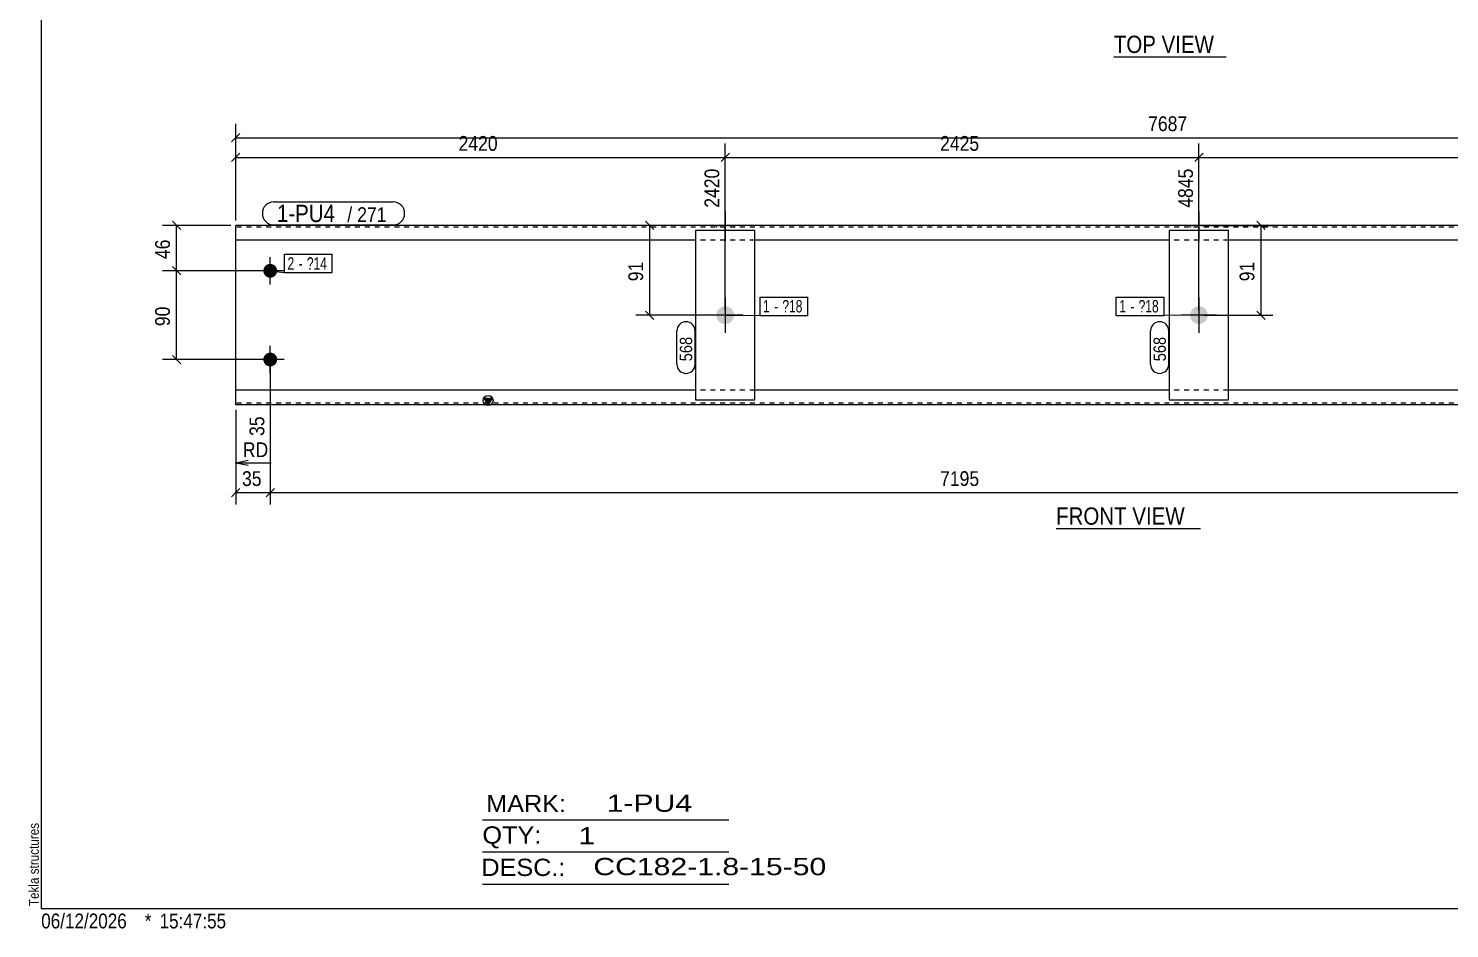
# Model space of a CAD drawing. Header units: millimetres. Extents: x 2 to 579, y 1 to 405.
# Drawn here: x 2.4 to 290.7, y 1 to 183.6 of the extents above; entities that cross this region are included whole.
import ezdxf

# ---------------------------------------------------------------- set-up
doc = ezdxf.new("R2010")
doc.units = ezdxf.units.MM
doc.linetypes.add('XKITLINE00', pattern=[0])
doc.linetypes.add('XKITLINE01', pattern=[4, 1, -1, 1, -1])
for name, color, linetype, lineweight in [('Bolt', 3, 'Continuous', 0), ('BoltMark', 7, 'Continuous', 0), ('Dimensions', 7, 'Continuous', 0), ('DrawingSheet', 5, 'Continuous', 0), ('OtherObjectType', 7, 'Continuous', 0), ('Part', 2, 'Continuous', 0), ('PartMark', 7, 'Continuous', 0)]:
    doc.layers.add(name, color=color, linetype=linetype, lineweight=lineweight)
doc.styles.add('ARIAL', font='ARIAL.TTF')
doc.styles.add('ARIAL_NARROW', font='ARIALN.TTF')

# ---------------------------------------------------------------- blocks, each defined once
blk = doc.blocks.new('*A1')
at = {"layer": 'Bolt'}
blk.add_hatch(color=3, dxfattribs=at).paths.add_polyline_path([(141.94, 143.24), (141.94, 143.6), (145.54, 143.6), (145.54, 143.24)], flags=17)
at = {"layer": 'Bolt', "color": 3, "linetype": 'XKITLINE00', "lineweight": 0}
for p, q in [((143.74, 146.42), (143.74, 140.42)), ((141.94, 143.6), (141.94, 143.24)), ((145.54, 143.6), (145.54, 143.24))]:
    blk.add_line(p, q, dxfattribs=at)
blk = doc.blocks.new('*A2')
at = {"layer": 'Bolt'}
blk.add_hatch(color=3, dxfattribs=at).paths.add_polyline_path([(238.04, 143.24), (238.04, 143.6), (241.64, 143.6), (241.64, 143.24)], flags=17)
at = {"layer": 'Bolt', "color": 3, "linetype": 'XKITLINE00', "lineweight": 0}
for p, q in [((239.84, 146.42), (239.84, 140.42)), ((238.04, 143.6), (238.04, 143.24)), ((241.64, 143.6), (241.64, 143.24))]:
    blk.add_line(p, q, dxfattribs=at)
blk = doc.blocks.new('*A3')
at = {"layer": 'Bolt'}
for points in [[(51.48, 135.8), (51.52, 135.8), (51.55, 135.8), (51.59, 135.8), (51.62, 135.79), (51.66, 135.79), (51.69, 135.78), (51.72, 135.78), (51.76, 135.77), (51.79, 135.76), (51.82, 135.75), (51.86, 135.74), (51.89, 135.73), (51.92, 135.72), (51.95, 135.71), (51.99, 135.7), (52.02, 135.68), (52.05, 135.67), (52.08, 135.65), (52.11, 135.64), (52.14, 135.62), (52.17, 135.61), (52.2, 135.59), (52.23, 135.57), (52.26, 135.55), (52.28, 135.53), (52.31, 135.51), (52.34, 135.49), (52.36, 135.46), (52.39, 135.44), (52.42, 135.42), (52.44, 135.39), (52.46, 135.37), (52.49, 135.34), (52.51, 135.32), (52.53, 135.29), (52.55, 135.27), (52.57, 135.24), (52.59, 135.21), (52.61, 135.18), (52.63, 135.15), (52.65, 135.12), (52.67, 135.09), (52.68, 135.06), (52.7, 135.03), (52.72, 135), (52.73, 134.97), (52.74, 134.94), (52.76, 134.91), (52.77, 134.88), (52.78, 134.84), (52.79, 134.81), (52.8, 134.78), (52.81, 134.74), (52.82, 134.71), (52.82, 134.68), (52.83, 134.64), (52.83, 134.61), (52.84, 134.58), (52.84, 134.54), (52.85, 134.51), (52.85, 134.47), (52.85, 134.44), (52.85, 134.4), (52.85, 134.37), (52.85, 134.34), (52.85, 134.3), (52.84, 134.27), (52.84, 134.23), (52.83, 134.2), (52.83, 134.17), (52.82, 134.13), (52.82, 134.1), (52.81, 134.06), (52.8, 134.03), (52.79, 134), (52.78, 133.97), (52.77, 133.93), (52.76, 133.9), (52.74, 133.87), (52.73, 133.84), (52.72, 133.81), (52.7, 133.77), (52.68, 133.74), (52.67, 133.71), (52.65, 133.68), (52.63, 133.66), (52.61, 133.63), (52.59, 133.6), (52.57, 133.57), (52.55, 133.54), (52.53, 133.52), (52.51, 133.49), (52.49, 133.46), (52.46, 133.44), (52.44, 133.41), (52.42, 133.39), (52.39, 133.37), (52.36, 133.34), (52.34, 133.32), (52.31, 133.3), (52.28, 133.28), (52.26, 133.26), (52.23, 133.24), (52.2, 133.22), (52.17, 133.2), (52.14, 133.19), (52.11, 133.17), (52.08, 133.15), (52.05, 133.14), (52.02, 133.12), (51.99, 133.11), (51.95, 133.1), (51.92, 133.09), (51.89, 133.08), (51.86, 133.06), (51.82, 133.06), (51.79, 133.05), (51.76, 133.04), (51.72, 133.03), (51.69, 133.03), (51.66, 133.02), (51.62, 133.01), (51.59, 133.01), (51.55, 133.01), (51.52, 133.01), (51.48, 133), (51.45, 133), (51.42, 133), (51.38, 133.01), (51.35, 133.01), (51.31, 133.01), (51.28, 133.01), (51.24, 133.02), (51.21, 133.03), (51.18, 133.03), (51.14, 133.04), (51.11, 133.05), (51.08, 133.06), (51.04, 133.06), (51.01, 133.08), (50.98, 133.09), (50.95, 133.1), (50.91, 133.11), (50.88, 133.12), (50.85, 133.14), (50.82, 133.15), (50.79, 133.17), (50.76, 133.19), (50.73, 133.2), (50.7, 133.22), (50.67, 133.24), (50.64, 133.26), (50.62, 133.28), (50.59, 133.3), (50.56, 133.32), (50.54, 133.34), (50.51, 133.37), (50.48, 133.39), (50.46, 133.41), (50.44, 133.44), (50.41, 133.46), (50.39, 133.49), (50.37, 133.52), (50.35, 133.54), (50.33, 133.57), (50.31, 133.6), (50.29, 133.63), (50.27, 133.66), (50.25, 133.68), (50.23, 133.71), (50.22, 133.74), (50.2, 133.77), (50.18, 133.81), (50.17, 133.84), (50.16, 133.87), (50.14, 133.9), (50.13, 133.93), (50.12, 133.97), (50.11, 134), (50.1, 134.03), (50.09, 134.06), (50.08, 134.1), (50.08, 134.13), (50.07, 134.17), (50.07, 134.2), (50.06, 134.23), (50.06, 134.27), (50.05, 134.3), (50.05, 134.34), (50.05, 134.37), (50.05, 134.4), (50.05, 134.44), (50.05, 134.47), (50.05, 134.51), (50.06, 134.54), (50.06, 134.58), (50.07, 134.61), (50.07, 134.64), (50.08, 134.68), (50.08, 134.71), (50.09, 134.74), (50.1, 134.78), (50.11, 134.81), (50.12, 134.84), (50.13, 134.88), (50.14, 134.91), (50.16, 134.94), (50.17, 134.97), (50.18, 135), (50.2, 135.03), (50.22, 135.06), (50.23, 135.09), (50.25, 135.12), (50.27, 135.15), (50.29, 135.18), (50.31, 135.21), (50.33, 135.24), (50.35, 135.27), (50.37, 135.29), (50.39, 135.32), (50.41, 135.34), (50.44, 135.37), (50.46, 135.39), (50.48, 135.42), (50.51, 135.44), (50.54, 135.46), (50.56, 135.49), (50.59, 135.51), (50.62, 135.53), (50.64, 135.55), (50.67, 135.57), (50.7, 135.59), (50.73, 135.61), (50.76, 135.62), (50.79, 135.64), (50.82, 135.65), (50.85, 135.67), (50.88, 135.68), (50.91, 135.7), (50.95, 135.71), (50.98, 135.72), (51.01, 135.73), (51.04, 135.74), (51.08, 135.75), (51.11, 135.76), (51.14, 135.77), (51.18, 135.78), (51.21, 135.78), (51.24, 135.79), (51.28, 135.79), (51.31, 135.8), (51.35, 135.8), (51.38, 135.8), (51.42, 135.8), (51.45, 135.8)], [(51.48, 117.8), (51.52, 117.8), (51.55, 117.8), (51.59, 117.8), (51.62, 117.79), (51.66, 117.79), (51.69, 117.78), (51.72, 117.78), (51.76, 117.77), (51.79, 117.76), (51.82, 117.75), (51.86, 117.74), (51.89, 117.73), (51.92, 117.72), (51.95, 117.71), (51.99, 117.7), (52.02, 117.68), (52.05, 117.67), (52.08, 117.65), (52.11, 117.64), (52.14, 117.62), (52.17, 117.61), (52.2, 117.59), (52.23, 117.57), (52.26, 117.55), (52.28, 117.53), (52.31, 117.51), (52.34, 117.49), (52.36, 117.46), (52.39, 117.44), (52.42, 117.42), (52.44, 117.39), (52.46, 117.37), (52.49, 117.34), (52.51, 117.32), (52.53, 117.29), (52.55, 117.27), (52.57, 117.24), (52.59, 117.21), (52.61, 117.18), (52.63, 117.15), (52.65, 117.12), (52.67, 117.09), (52.68, 117.06), (52.7, 117.03), (52.72, 117), (52.73, 116.97), (52.74, 116.94), (52.76, 116.91), (52.77, 116.88), (52.78, 116.84), (52.79, 116.81), (52.8, 116.78), (52.81, 116.74), (52.82, 116.71), (52.82, 116.68), (52.83, 116.64), (52.83, 116.61), (52.84, 116.58), (52.84, 116.54), (52.85, 116.51), (52.85, 116.47), (52.85, 116.44), (52.85, 116.4), (52.85, 116.37), (52.85, 116.34), (52.85, 116.3), (52.84, 116.27), (52.84, 116.23), (52.83, 116.2), (52.83, 116.17), (52.82, 116.13), (52.82, 116.1), (52.81, 116.06), (52.8, 116.03), (52.79, 116), (52.78, 115.97), (52.77, 115.93), (52.76, 115.9), (52.74, 115.87), (52.73, 115.84), (52.72, 115.81), (52.7, 115.77), (52.68, 115.74), (52.67, 115.71), (52.65, 115.68), (52.63, 115.66), (52.61, 115.63), (52.59, 115.6), (52.57, 115.57), (52.55, 115.54), (52.53, 115.52), (52.51, 115.49), (52.49, 115.46), (52.46, 115.44), (52.44, 115.41), (52.42, 115.39), (52.39, 115.37), (52.36, 115.34), (52.34, 115.32), (52.31, 115.3), (52.28, 115.28), (52.26, 115.26), (52.23, 115.24), (52.2, 115.22), (52.17, 115.2), (52.14, 115.19), (52.11, 115.17), (52.08, 115.15), (52.05, 115.14), (52.02, 115.12), (51.99, 115.11), (51.95, 115.1), (51.92, 115.09), (51.89, 115.08), (51.86, 115.06), (51.82, 115.06), (51.79, 115.05), (51.76, 115.04), (51.72, 115.03), (51.69, 115.03), (51.66, 115.02), (51.62, 115.01), (51.59, 115.01), (51.55, 115.01), (51.52, 115.01), (51.48, 115), (51.45, 115), (51.42, 115), (51.38, 115.01), (51.35, 115.01), (51.31, 115.01), (51.28, 115.01), (51.24, 115.02), (51.21, 115.03), (51.18, 115.03), (51.14, 115.04), (51.11, 115.05), (51.08, 115.06), (51.04, 115.06), (51.01, 115.08), (50.98, 115.09), (50.95, 115.1), (50.91, 115.11), (50.88, 115.12), (50.85, 115.14), (50.82, 115.15), (50.79, 115.17), (50.76, 115.19), (50.73, 115.2), (50.7, 115.22), (50.67, 115.24), (50.64, 115.26), (50.62, 115.28), (50.59, 115.3), (50.56, 115.32), (50.54, 115.34), (50.51, 115.37), (50.48, 115.39), (50.46, 115.41), (50.44, 115.44), (50.41, 115.46), (50.39, 115.49), (50.37, 115.52), (50.35, 115.54), (50.33, 115.57), (50.31, 115.6), (50.29, 115.63), (50.27, 115.66), (50.25, 115.68), (50.23, 115.71), (50.22, 115.74), (50.2, 115.77), (50.18, 115.81), (50.17, 115.84), (50.16, 115.87), (50.14, 115.9), (50.13, 115.93), (50.12, 115.97), (50.11, 116), (50.1, 116.03), (50.09, 116.06), (50.08, 116.1), (50.08, 116.13), (50.07, 116.17), (50.07, 116.2), (50.06, 116.23), (50.06, 116.27), (50.05, 116.3), (50.05, 116.34), (50.05, 116.37), (50.05, 116.4), (50.05, 116.44), (50.05, 116.47), (50.05, 116.51), (50.06, 116.54), (50.06, 116.58), (50.07, 116.61), (50.07, 116.64), (50.08, 116.68), (50.08, 116.71), (50.09, 116.74), (50.1, 116.78), (50.11, 116.81), (50.12, 116.84), (50.13, 116.88), (50.14, 116.91), (50.16, 116.94), (50.17, 116.97), (50.18, 117), (50.2, 117.03), (50.22, 117.06), (50.23, 117.09), (50.25, 117.12), (50.27, 117.15), (50.29, 117.18), (50.31, 117.21), (50.33, 117.24), (50.35, 117.27), (50.37, 117.29), (50.39, 117.32), (50.41, 117.34), (50.44, 117.37), (50.46, 117.39), (50.48, 117.42), (50.51, 117.44), (50.54, 117.46), (50.56, 117.49), (50.59, 117.51), (50.62, 117.53), (50.64, 117.55), (50.67, 117.57), (50.7, 117.59), (50.73, 117.61), (50.76, 117.62), (50.79, 117.64), (50.82, 117.65), (50.85, 117.67), (50.88, 117.68), (50.91, 117.7), (50.95, 117.71), (50.98, 117.72), (51.01, 117.73), (51.04, 117.74), (51.08, 117.75), (51.11, 117.76), (51.14, 117.77), (51.18, 117.78), (51.21, 117.78), (51.24, 117.79), (51.28, 117.79), (51.31, 117.8), (51.35, 117.8), (51.38, 117.8), (51.42, 117.8), (51.45, 117.8)]]:
    blk.add_hatch(color=3, dxfattribs=at).paths.add_polyline_path(points, flags=17)
at = {"layer": 'Bolt', "color": 3, "linetype": 'XKITLINE00', "lineweight": 0}
for p, q in [((51.45, 131.6), (51.45, 137.2)), ((54.25, 134.4), (48.65, 134.4)), ((51.45, 113.6), (51.45, 119.2)), ((54.25, 116.4), (48.65, 116.4))]:
    blk.add_line(p, q, dxfattribs=at)
blk = doc.blocks.new('*A5')
at = {"layer": 'Bolt'}
blk.add_hatch(color=3, dxfattribs=at).paths.add_polyline_path([(241.64, 125.36), (241.64, 125.32), (241.64, 125.27), (241.64, 125.23), (241.63, 125.18), (241.62, 125.14), (241.62, 125.1), (241.61, 125.05), (241.6, 125.01), (241.59, 124.97), (241.58, 124.92), (241.57, 124.88), (241.55, 124.84), (241.54, 124.8), (241.52, 124.76), (241.51, 124.72), (241.49, 124.67), (241.47, 124.63), (241.45, 124.6), (241.43, 124.56), (241.41, 124.52), (241.39, 124.48), (241.36, 124.44), (241.34, 124.4), (241.32, 124.37), (241.29, 124.33), (241.26, 124.3), (241.24, 124.26), (241.21, 124.23), (241.18, 124.2), (241.15, 124.16), (241.12, 124.13), (241.09, 124.1), (241.05, 124.07), (241.02, 124.04), (240.99, 124.01), (240.95, 123.99), (240.92, 123.96), (240.88, 123.93), (240.84, 123.91), (240.81, 123.88), (240.77, 123.86), (240.73, 123.84), (240.69, 123.82), (240.65, 123.8), (240.61, 123.78), (240.57, 123.76), (240.53, 123.74), (240.49, 123.73), (240.45, 123.71), (240.41, 123.7), (240.37, 123.68), (240.32, 123.67), (240.28, 123.66), (240.24, 123.65), (240.2, 123.64), (240.15, 123.63), (240.11, 123.62), (240.06, 123.62), (240.02, 123.61), (239.98, 123.61), (239.93, 123.61), (239.89, 123.6), (239.84, 123.6), (239.8, 123.6), (239.76, 123.61), (239.71, 123.61), (239.67, 123.61), (239.62, 123.62), (239.58, 123.62), (239.54, 123.63), (239.49, 123.64), (239.45, 123.65), (239.41, 123.66), (239.36, 123.67), (239.32, 123.68), (239.28, 123.7), (239.24, 123.71), (239.2, 123.73), (239.16, 123.74), (239.11, 123.76), (239.07, 123.78), (239.03, 123.8), (239, 123.82), (238.96, 123.84), (238.92, 123.86), (238.88, 123.88), (238.84, 123.91), (238.81, 123.93), (238.77, 123.96), (238.74, 123.99), (238.7, 124.01), (238.67, 124.04), (238.64, 124.07), (238.6, 124.1), (238.57, 124.13), (238.54, 124.16), (238.51, 124.2), (238.48, 124.23), (238.45, 124.26), (238.42, 124.3), (238.4, 124.33), (238.37, 124.37), (238.35, 124.4), (238.32, 124.44), (238.3, 124.48), (238.28, 124.52), (238.26, 124.56), (238.24, 124.6), (238.22, 124.63), (238.2, 124.67), (238.18, 124.72), (238.16, 124.76), (238.15, 124.8), (238.13, 124.84), (238.12, 124.88), (238.11, 124.92), (238.1, 124.97), (238.09, 125.01), (238.08, 125.05), (238.07, 125.1), (238.06, 125.14), (238.06, 125.18), (238.05, 125.23), (238.05, 125.27), (238.05, 125.32), (238.04, 125.36), (238.04, 125.4), (238.04, 125.45), (238.05, 125.49), (238.05, 125.54), (238.05, 125.58), (238.06, 125.62), (238.06, 125.67), (238.07, 125.71), (238.08, 125.76), (238.09, 125.8), (238.1, 125.84), (238.11, 125.88), (238.12, 125.93), (238.13, 125.97), (238.15, 126.01), (238.16, 126.05), (238.18, 126.09), (238.2, 126.13), (238.22, 126.17), (238.24, 126.21), (238.26, 126.25), (238.28, 126.29), (238.3, 126.33), (238.32, 126.37), (238.35, 126.4), (238.37, 126.44), (238.4, 126.48), (238.42, 126.51), (238.45, 126.55), (238.48, 126.58), (238.51, 126.61), (238.54, 126.65), (238.57, 126.68), (238.6, 126.71), (238.64, 126.74), (238.67, 126.77), (238.7, 126.8), (238.74, 126.82), (238.77, 126.85), (238.81, 126.88), (238.84, 126.9), (238.88, 126.93), (238.92, 126.95), (238.96, 126.97), (239, 126.99), (239.03, 127.01), (239.07, 127.03), (239.11, 127.05), (239.16, 127.07), (239.2, 127.08), (239.24, 127.1), (239.28, 127.11), (239.32, 127.13), (239.36, 127.14), (239.41, 127.15), (239.45, 127.16), (239.49, 127.17), (239.54, 127.18), (239.58, 127.18), (239.62, 127.19), (239.67, 127.2), (239.71, 127.2), (239.76, 127.2), (239.8, 127.2), (239.84, 127.2), (239.89, 127.2), (239.93, 127.2), (239.98, 127.2), (240.02, 127.2), (240.06, 127.19), (240.11, 127.18), (240.15, 127.18), (240.2, 127.17), (240.24, 127.16), (240.28, 127.15), (240.32, 127.14), (240.37, 127.13), (240.41, 127.11), (240.45, 127.1), (240.49, 127.08), (240.53, 127.07), (240.57, 127.05), (240.61, 127.03), (240.65, 127.01), (240.69, 126.99), (240.73, 126.97), (240.77, 126.95), (240.81, 126.93), (240.84, 126.9), (240.88, 126.88), (240.92, 126.85), (240.95, 126.82), (240.99, 126.8), (241.02, 126.77), (241.05, 126.74), (241.09, 126.71), (241.12, 126.68), (241.15, 126.65), (241.18, 126.61), (241.21, 126.58), (241.24, 126.55), (241.26, 126.51), (241.29, 126.48), (241.32, 126.44), (241.34, 126.4), (241.36, 126.37), (241.39, 126.33), (241.41, 126.29), (241.43, 126.25), (241.45, 126.21), (241.47, 126.17), (241.49, 126.13), (241.51, 126.09), (241.52, 126.05), (241.54, 126.01), (241.55, 125.97), (241.57, 125.93), (241.58, 125.88), (241.59, 125.84), (241.6, 125.8), (241.61, 125.76), (241.62, 125.71), (241.62, 125.67), (241.63, 125.62), (241.64, 125.58), (241.64, 125.54), (241.64, 125.49), (241.64, 125.45), (241.64, 125.4)], flags=17)
at = {"layer": 'Bolt', "color": 3, "linetype": 'XKITLINE00', "lineweight": 0}
for p, q in [((239.84, 129), (239.84, 121.8)), ((243.44, 125.4), (236.24, 125.4))]:
    blk.add_line(p, q, dxfattribs=at)
blk = doc.blocks.new('*A6')
at = {"layer": 'Bolt'}
blk.add_hatch(color=3, dxfattribs=at).paths.add_polyline_path([(145.54, 125.36), (145.54, 125.32), (145.54, 125.27), (145.54, 125.23), (145.53, 125.18), (145.52, 125.14), (145.52, 125.1), (145.51, 125.05), (145.5, 125.01), (145.49, 124.97), (145.48, 124.92), (145.47, 124.88), (145.45, 124.84), (145.44, 124.8), (145.42, 124.76), (145.41, 124.72), (145.39, 124.67), (145.37, 124.63), (145.35, 124.6), (145.33, 124.56), (145.31, 124.52), (145.29, 124.48), (145.26, 124.44), (145.24, 124.4), (145.22, 124.37), (145.19, 124.33), (145.16, 124.3), (145.14, 124.26), (145.11, 124.23), (145.08, 124.2), (145.05, 124.16), (145.02, 124.13), (144.99, 124.1), (144.95, 124.07), (144.92, 124.04), (144.89, 124.01), (144.85, 123.99), (144.82, 123.96), (144.78, 123.93), (144.74, 123.91), (144.71, 123.88), (144.67, 123.86), (144.63, 123.84), (144.59, 123.82), (144.55, 123.8), (144.51, 123.78), (144.47, 123.76), (144.43, 123.74), (144.39, 123.73), (144.35, 123.71), (144.31, 123.7), (144.27, 123.68), (144.22, 123.67), (144.18, 123.66), (144.14, 123.65), (144.1, 123.64), (144.05, 123.63), (144.01, 123.62), (143.96, 123.62), (143.92, 123.61), (143.88, 123.61), (143.83, 123.61), (143.79, 123.6), (143.74, 123.6), (143.7, 123.6), (143.66, 123.61), (143.61, 123.61), (143.57, 123.61), (143.52, 123.62), (143.48, 123.62), (143.44, 123.63), (143.39, 123.64), (143.35, 123.65), (143.31, 123.66), (143.26, 123.67), (143.22, 123.68), (143.18, 123.7), (143.14, 123.71), (143.1, 123.73), (143.06, 123.74), (143.01, 123.76), (142.97, 123.78), (142.93, 123.8), (142.9, 123.82), (142.86, 123.84), (142.82, 123.86), (142.78, 123.88), (142.74, 123.91), (142.71, 123.93), (142.67, 123.96), (142.64, 123.99), (142.6, 124.01), (142.57, 124.04), (142.54, 124.07), (142.5, 124.1), (142.47, 124.13), (142.44, 124.16), (142.41, 124.2), (142.38, 124.23), (142.35, 124.26), (142.32, 124.3), (142.3, 124.33), (142.27, 124.37), (142.25, 124.4), (142.22, 124.44), (142.2, 124.48), (142.18, 124.52), (142.16, 124.56), (142.14, 124.6), (142.12, 124.63), (142.1, 124.67), (142.08, 124.72), (142.06, 124.76), (142.05, 124.8), (142.03, 124.84), (142.02, 124.88), (142.01, 124.92), (142, 124.97), (141.99, 125.01), (141.98, 125.05), (141.97, 125.1), (141.96, 125.14), (141.96, 125.18), (141.95, 125.23), (141.95, 125.27), (141.95, 125.32), (141.94, 125.36), (141.94, 125.4), (141.94, 125.45), (141.95, 125.49), (141.95, 125.54), (141.95, 125.58), (141.96, 125.62), (141.96, 125.67), (141.97, 125.71), (141.98, 125.76), (141.99, 125.8), (142, 125.84), (142.01, 125.88), (142.02, 125.93), (142.03, 125.97), (142.05, 126.01), (142.06, 126.05), (142.08, 126.09), (142.1, 126.13), (142.12, 126.17), (142.14, 126.21), (142.16, 126.25), (142.18, 126.29), (142.2, 126.33), (142.22, 126.37), (142.25, 126.4), (142.27, 126.44), (142.3, 126.48), (142.32, 126.51), (142.35, 126.55), (142.38, 126.58), (142.41, 126.61), (142.44, 126.65), (142.47, 126.68), (142.5, 126.71), (142.54, 126.74), (142.57, 126.77), (142.6, 126.8), (142.64, 126.82), (142.67, 126.85), (142.71, 126.88), (142.74, 126.9), (142.78, 126.93), (142.82, 126.95), (142.86, 126.97), (142.9, 126.99), (142.93, 127.01), (142.97, 127.03), (143.01, 127.05), (143.06, 127.07), (143.1, 127.08), (143.14, 127.1), (143.18, 127.11), (143.22, 127.13), (143.26, 127.14), (143.31, 127.15), (143.35, 127.16), (143.39, 127.17), (143.44, 127.18), (143.48, 127.18), (143.52, 127.19), (143.57, 127.2), (143.61, 127.2), (143.66, 127.2), (143.7, 127.2), (143.74, 127.2), (143.79, 127.2), (143.83, 127.2), (143.88, 127.2), (143.92, 127.2), (143.96, 127.19), (144.01, 127.18), (144.05, 127.18), (144.1, 127.17), (144.14, 127.16), (144.18, 127.15), (144.22, 127.14), (144.27, 127.13), (144.31, 127.11), (144.35, 127.1), (144.39, 127.08), (144.43, 127.07), (144.47, 127.05), (144.51, 127.03), (144.55, 127.01), (144.59, 126.99), (144.63, 126.97), (144.67, 126.95), (144.71, 126.93), (144.74, 126.9), (144.78, 126.88), (144.82, 126.85), (144.85, 126.82), (144.89, 126.8), (144.92, 126.77), (144.95, 126.74), (144.99, 126.71), (145.02, 126.68), (145.05, 126.65), (145.08, 126.61), (145.11, 126.58), (145.14, 126.55), (145.16, 126.51), (145.19, 126.48), (145.22, 126.44), (145.24, 126.4), (145.26, 126.37), (145.29, 126.33), (145.31, 126.29), (145.33, 126.25), (145.35, 126.21), (145.37, 126.17), (145.39, 126.13), (145.41, 126.09), (145.42, 126.05), (145.44, 126.01), (145.45, 125.97), (145.47, 125.93), (145.48, 125.88), (145.49, 125.84), (145.5, 125.8), (145.51, 125.76), (145.52, 125.71), (145.52, 125.67), (145.53, 125.62), (145.54, 125.58), (145.54, 125.54), (145.54, 125.49), (145.54, 125.45), (145.54, 125.4)], flags=17)
at = {"layer": 'Bolt', "color": 3, "linetype": 'XKITLINE00', "lineweight": 0}
for p, q in [((143.74, 129), (143.74, 121.8)), ((147.34, 125.4), (140.14, 125.4))]:
    blk.add_line(p, q, dxfattribs=at)
blk = doc.blocks.new('*A7')
at = {"layer": 'Part'}
blk.add_hatch(color=2, dxfattribs=at).paths.add_polyline_path([(94.85, 108.6), (96.45, 108.6), (95.65, 107.2)], flags=17)
at = {"layer": 'Part', "color": 2, "linetype": 'XKITLINE00', "lineweight": 0}
for p, q in [((44.45, 107.2), (44.45, 143.6)), ((95.64, 143.6), (44.45, 143.6)), ((191.74, 143.6), (95.74, 143.6)), ((287.84, 143.6), (191.84, 143.6)), ((423.54, 143.6), (287.94, 143.6)), ((95.64, 140.6), (44.45, 140.6)), ((137.74, 140.6), (95.74, 140.6)), ((191.74, 140.6), (149.74, 140.6)), ((233.84, 140.6), (191.84, 140.6)), ((287.84, 140.6), (245.84, 140.6)), ((423.54, 140.6), (287.94, 140.6)), ((95.64, 110.2), (44.45, 110.2)), ((137.74, 110.2), (95.74, 110.2)), ((191.74, 110.2), (149.74, 110.2)), ((233.84, 110.2), (191.84, 110.2)), ((287.84, 110.2), (245.84, 110.2)), ((423.54, 110.2), (287.94, 110.2)), ((95.64, 107.2), (44.45, 107.2)), ((95.65, 107.2), (94.85, 108.6)), ((94.85, 108.6), (96.45, 108.6)), ((96.45, 108.6), (95.65, 107.2)), ((191.74, 107.2), (95.74, 107.2)), ((287.84, 107.2), (191.84, 107.2)), ((423.54, 107.2), (287.94, 107.2))]:
    blk.add_line(p, q, dxfattribs=at)
at = {"layer": 'Part', "color": 7, "linetype": 'XKITLINE01', "lineweight": 0}
for p, q in [((95.64, 143.24), (44.45, 143.24)), ((191.74, 143.24), (95.74, 143.24)), ((287.84, 143.24), (191.84, 143.24)), ((423.54, 143.24), (287.94, 143.24)), ((149.74, 140.6), (137.74, 140.6)), ((245.84, 140.6), (233.84, 140.6)), ((149.74, 110.2), (137.74, 110.2)), ((245.84, 110.2), (233.84, 110.2)), ((95.64, 107.56), (44.45, 107.56)), ((191.74, 107.56), (95.74, 107.56)), ((287.84, 107.56), (191.84, 107.56)), ((423.54, 107.56), (287.94, 107.56))]:
    blk.add_line(p, q, dxfattribs=at)
at = {"layer": 'Part', "color": 2, "linetype": 'XKITLINE00', "lineweight": 0}
blk.add_circle((95.65, 108.1), 1, dxfattribs=at)
blk = doc.blocks.new('*A8')
at = {"layer": 'Part', "color": 2, "linetype": 'XKITLINE00', "lineweight": 0}
for p, q in [((245.84, 142.6), (233.84, 142.6)), ((233.84, 142.6), (233.84, 108.2)), ((245.84, 108.2), (245.84, 142.6)), ((233.84, 108.2), (245.84, 108.2))]:
    blk.add_line(p, q, dxfattribs=at)
blk = doc.blocks.new('*A9')
at = {"layer": 'Part', "color": 2, "linetype": 'XKITLINE00', "lineweight": 0}
for p, q in [((149.74, 142.6), (137.74, 142.6)), ((137.74, 142.6), (137.74, 108.2)), ((149.74, 108.2), (149.74, 142.6)), ((137.74, 108.2), (149.74, 108.2))]:
    blk.add_line(p, q, dxfattribs=at)
blk = doc.blocks.new('*A19')
at = {"layer": 'DrawingSheet', "color": 5, "linetype": 'XKITLINE00', "lineweight": 0}
for p, q in [((5, 405), (5, 5)), ((5, 5), (579, 5))]:
    blk.add_line(p, q, dxfattribs=at)
at = {"layer": 'DrawingSheet', "color": 5, "style": 'ARIAL', "width": 0.85}
blk.add_text('Tekla structures', height=2, rotation=90, dxfattribs=at).set_placement((4.5, 5.5))
blk = doc.blocks.new('*A23')
at = {"layer": 'OtherObjectType', "color": 6, "linetype": 'XKITLINE00', "lineweight": 0}
for p, q in [((94.5, 23), (144.5, 23)), ((94.5, 16.5), (144.5, 16.5)), ((94.5, 10), (144.5, 10))]:
    blk.add_line(p, q, dxfattribs=at)
at = {"layer": 'OtherObjectType', "color": 6, "style": 'ARIAL_NARROW'}
for s, width, p in [('MARK:', 1.275, (95.27, 24.58)), ('1-PU4', 1.525501, (119.69, 24.65)), ('QTY:', 1.275, (94.5, 18.19)), ('1', 1.525501, (113.99, 18.05)), ('DESC.:', 1.275, (94.29, 11.63)), ('CC182-1.8-15-50', 1.525501, (117, 11.79))]:
    blk.add_text(s, height=3.5, dxfattribs=dict(at, width=width)).set_placement(p)
blk = doc.blocks.new('*A26')
at = {"layer": 'OtherObjectType', "color": 7, "style": 'ARIAL_NARROW', "width": 1.008832}
for s, p in [('06/12/2026', (4.99, 1)), ('*', (26, 1)), ('15:47:55', (29, 1))]:
    blk.add_text(s, height=3, dxfattribs=at).set_placement(p)
blk = doc.blocks.new('*A27')
at = {"layer": 'Dimensions', "color": 7, "linetype": 'XKITLINE00', "lineweight": 0}
for p, q in [((45.3, 162.25), (43.6, 160.56)), ((44.45, 144.6), (44.45, 164.25)), ((44.45, 161.4), (423.54, 161.4))]:
    blk.add_line(p, q, dxfattribs=at)
at = {"layer": 'Dimensions', "color": 3}
blk.add_point((44.45, 161.4), dxfattribs=at)
at = {"layer": 'Dimensions', "color": 3, "style": 'ARIAL', "width": 0.85}
blk.add_text('7687', height=3, dxfattribs=at).set_placement((229.54, 162.75))
blk = doc.blocks.new('*A28')
at = {"layer": 'Dimensions', "color": 7, "linetype": 'XKITLINE00', "lineweight": 0}
for p, q in [((44.45, 144.6), (44.45, 160.25)), ((143.74, 126.4), (143.74, 160.25)), ((45.3, 158.25), (43.6, 156.56)), ((44.45, 157.4), (143.74, 157.4)), ((144.59, 158.25), (142.9, 156.56))]:
    blk.add_line(p, q, dxfattribs=at)
at = {"layer": 'Dimensions', "color": 3}
for p in [(44.45, 157.4), (143.74, 157.4)]:
    blk.add_point(p, dxfattribs=at)
at = {"layer": 'Dimensions', "color": 3, "style": 'ARIAL', "width": 0.85}
blk.add_text('2420', height=3, dxfattribs=at).set_placement((89.65, 158.75))
blk.add_text('2420', height=3, rotation=90.0002, dxfattribs=at).set_placement((142.54, 147.2))
blk = doc.blocks.new('*A29')
at = {"layer": 'Dimensions', "color": 7, "linetype": 'XKITLINE00', "lineweight": 0}
for p, q in [((143.74, 126.4), (143.74, 160.25)), ((239.84, 126.4), (239.84, 160.25)), ((144.59, 158.25), (142.9, 156.56)), ((143.74, 157.4), (239.84, 157.4)), ((240.69, 158.25), (239, 156.56))]:
    blk.add_line(p, q, dxfattribs=at)
at = {"layer": 'Dimensions', "color": 3}
for p in [(143.74, 157.4), (239.84, 157.4)]:
    blk.add_point(p, dxfattribs=at)
at = {"layer": 'Dimensions', "color": 3, "style": 'ARIAL', "width": 0.85}
blk.add_text('2425', height=3, dxfattribs=at).set_placement((187.34, 158.75))
blk.add_text('4845', height=3, rotation=90.0002, dxfattribs=at).set_placement((238.64, 147.2))
blk = doc.blocks.new('*A30')
at = {"layer": 'Dimensions', "color": 7, "linetype": 'XKITLINE00', "lineweight": 0}
for p, q in [((239.84, 126.4), (239.84, 160.25)), ((423.54, 144.6), (423.54, 160.25)), ((240.69, 158.25), (239, 156.56)), ((239.84, 157.4), (423.54, 157.4)), ((424.39, 158.25), (422.69, 156.56))]:
    blk.add_line(p, q, dxfattribs=at)
at = {"layer": 'Dimensions', "color": 3}
for p in [(239.84, 157.4), (423.54, 157.4)]:
    blk.add_point(p, dxfattribs=at)
at = {"layer": 'Dimensions', "color": 3, "style": 'ARIAL', "width": 0.85}
blk.add_text('2842', height=3, dxfattribs=at).set_placement((327.24, 158.75))
blk.add_text('7687', height=3, rotation=90.0002, dxfattribs=at).set_placement((422.34, 147.2))
blk = doc.blocks.new('*A31')
at = {"layer": 'Dimensions', "color": 7, "linetype": 'XKITLINE00', "lineweight": 0}
for p, q in [((51.45, 115.4), (51.45, 87)), ((44.45, 106.2), (44.45, 87)), ((44.45, 106.2), (44.45, 93)), ((46.95, 95.9), (44.45, 95.4)), ((46.95, 94.9), (44.45, 95.4)), ((51.67, 95.4), (44.45, 95.4)), ((45.3, 90.25), (43.6, 88.56)), ((44.45, 89.4), (51.45, 89.4)), ((52.3, 90.25), (50.6, 88.56))]:
    blk.add_line(p, q, dxfattribs=at)
at = {"layer": 'Dimensions', "color": 7}
blk.add_point((44.45, 95.4), dxfattribs=at)
at = {"layer": 'Dimensions', "color": 3}
for p in [(44.45, 89.4), (51.45, 89.4)]:
    blk.add_point(p, dxfattribs=at)
at = {"layer": 'Dimensions', "color": 3, "style": 'ARIAL', "width": 0.85}
blk.add_text('35', height=3, rotation=90.0002, dxfattribs=at).set_placement((50.25, 100.9))
for s, p in [('RD', (45.89, 96.6)), ('35', (45.72, 90.75))]:
    blk.add_text(s, height=3, dxfattribs=at).set_placement(p)
blk = doc.blocks.new('*A32')
at = {"layer": 'Dimensions', "color": 7, "linetype": 'XKITLINE00', "lineweight": 0}
for p, q in [((51.45, 115.4), (51.45, 87)), ((332.14, 115.4), (332.14, 87)), ((52.3, 90.25), (50.6, 88.56)), ((51.45, 89.4), (332.14, 89.4)), ((332.99, 90.25), (331.29, 88.56))]:
    blk.add_line(p, q, dxfattribs=at)
at = {"layer": 'Dimensions', "color": 3}
for p in [(51.45, 89.4), (332.14, 89.4)]:
    blk.add_point(p, dxfattribs=at)
at = {"layer": 'Dimensions', "color": 3, "style": 'ARIAL', "width": 0.85}
blk.add_text('7230', height=3, rotation=90.0002, dxfattribs=at).set_placement((330.94, 90.7))
blk.add_text('7195', height=3, dxfattribs=at).set_placement((187.34, 90.75))
blk = doc.blocks.new('*A35')
at = {"layer": 'Dimensions', "color": 7, "linetype": 'XKITLINE00', "lineweight": 0}
for p, q in [((251.6, 144.45), (253.3, 142.76)), ((240.84, 143.6), (254.85, 143.6)), ((252.45, 125.4), (252.45, 143.6)), ((240.84, 125.4), (254.85, 125.4)), ((251.6, 126.25), (253.3, 124.56))]:
    blk.add_line(p, q, dxfattribs=at)
at = {"layer": 'Dimensions', "color": 3}
for p in [(252.45, 143.6), (252.45, 125.4)]:
    blk.add_point(p, dxfattribs=at)
at = {"layer": 'Dimensions', "color": 3, "style": 'ARIAL', "width": 0.85}
blk.add_text('91', height=3, rotation=90.0002, dxfattribs=at).set_placement((251.1, 132.28))
blk = doc.blocks.new('*A36')
at = {"layer": 'Dimensions', "color": 7, "linetype": 'XKITLINE00', "lineweight": 0}
for p, q in [((127.6, 144.45), (129.3, 142.76)), ((142.74, 143.6), (125.6, 143.6)), ((128.45, 125.4), (128.45, 143.6)), ((142.74, 125.4), (125.6, 125.4)), ((127.6, 126.25), (129.3, 124.56))]:
    blk.add_line(p, q, dxfattribs=at)
at = {"layer": 'Dimensions', "color": 3}
for p in [(128.45, 143.6), (128.45, 125.4)]:
    blk.add_point(p, dxfattribs=at)
at = {"layer": 'Dimensions', "color": 3, "style": 'ARIAL', "width": 0.85}
blk.add_text('91', height=3, rotation=90.0002, dxfattribs=at).set_placement((127.1, 132.28))
blk = doc.blocks.new('*A39')
at = {"layer": 'Dimensions', "color": 7, "linetype": 'XKITLINE00', "lineweight": 0}
for p, q in [((50.45, 134.4), (29.6, 134.4)), ((31.6, 135.25), (33.3, 133.56)), ((32.45, 116.4), (32.45, 134.4)), ((50.45, 116.4), (29.6, 116.4)), ((31.6, 117.25), (33.3, 115.56))]:
    blk.add_line(p, q, dxfattribs=at)
at = {"layer": 'Dimensions', "color": 3}
for p in [(32.45, 134.4), (32.45, 116.4)]:
    blk.add_point(p, dxfattribs=at)
at = {"layer": 'Dimensions', "color": 3, "style": 'ARIAL', "width": 0.85}
blk.add_text('90', height=3, rotation=90.0002, dxfattribs=at).set_placement((31.1, 123.18))
blk = doc.blocks.new('*A40')
at = {"layer": 'Dimensions', "color": 7, "linetype": 'XKITLINE00', "lineweight": 0}
for p, q in [((31.6, 144.45), (33.3, 142.76)), ((43.45, 143.6), (29.6, 143.6)), ((32.45, 134.4), (32.45, 143.6)), ((50.45, 134.4), (29.6, 134.4)), ((31.6, 135.25), (33.3, 133.56))]:
    blk.add_line(p, q, dxfattribs=at)
at = {"layer": 'Dimensions', "color": 3}
for p in [(32.45, 143.6), (32.45, 134.4)]:
    blk.add_point(p, dxfattribs=at)
at = {"layer": 'Dimensions', "color": 3, "style": 'ARIAL', "width": 0.85}
blk.add_text('46', height=3, rotation=90.0002, dxfattribs=at).set_placement((31.1, 136.78))
blk = doc.blocks.new('*A41')
at = {"layer": 'BoltMark', "color": 7, "linetype": 'XKITLINE00', "lineweight": 0}
for p, q in [((150.81, 129.07), (160.5, 129.07)), ((150.81, 125.37), (150.81, 129.07)), ((160.5, 125.37), (160.5, 129.07)), ((143.74, 125.4), (150.81, 125.37)), ((150.81, 125.37), (160.5, 125.37))]:
    blk.add_line(p, q, dxfattribs=at)
at = {"layer": 'BoltMark', "color": 3, "style": 'ARIAL_NARROW', "width": 0.85}
for s, p in [('1', (151.41, 125.97)), ('-', (153.68, 125.97)), ('?18', (155.34, 125.97))]:
    blk.add_text(s, height=2.5, dxfattribs=at).set_placement(p)
blk = doc.blocks.new('*A42')
at = {"layer": 'BoltMark', "color": 7, "linetype": 'XKITLINE00', "lineweight": 0}
for p, q in [((223.09, 129.07), (232.78, 129.07)), ((223.09, 125.37), (223.09, 129.07)), ((232.78, 125.37), (232.78, 129.07)), ((223.09, 125.37), (232.78, 125.37)), ((239.84, 125.4), (232.78, 125.37))]:
    blk.add_line(p, q, dxfattribs=at)
at = {"layer": 'BoltMark', "color": 3, "style": 'ARIAL_NARROW', "width": 0.85}
for s, p in [('1', (223.69, 125.97)), ('-', (225.96, 125.97)), ('?18', (227.62, 125.97))]:
    blk.add_text(s, height=2.5, dxfattribs=at).set_placement(p)
blk = doc.blocks.new('*A44')
at = {"layer": 'BoltMark', "color": 7, "linetype": 'XKITLINE00', "lineweight": 0}
for p, q in [((54.35, 137.75), (64.04, 137.75)), ((54.35, 134.05), (54.35, 137.75)), ((64.04, 134.05), (64.04, 137.75)), ((51.45, 134.4), (54.35, 134.05)), ((54.35, 134.05), (64.04, 134.05))]:
    blk.add_line(p, q, dxfattribs=at)
at = {"layer": 'BoltMark', "color": 3, "style": 'ARIAL_NARROW', "width": 0.85}
for s, p in [('2', (54.95, 134.65)), ('-', (57.22, 134.65)), ('?14', (58.88, 134.65))]:
    blk.add_text(s, height=2.5, dxfattribs=at).set_placement(p)
blk = doc.blocks.new('*A45')
at = {"layer": 'PartMark', "color": 7, "linetype": 'XKITLINE00', "lineweight": 0}
for p, q in [((133.94, 115.45), (133.94, 122.22)), ((137.64, 115.45), (137.64, 122.22))]:
    blk.add_line(p, q, dxfattribs=at)
for centre, start, end in [((135.79, 122.22), 0, 180), ((135.79, 115.45), 180, 0)]:
    blk.add_arc(centre, 1.85, start, end, dxfattribs=at)
at = {"layer": 'PartMark', "color": 3, "style": 'ARIAL', "width": 0.85}
blk.add_text('568', height=2.5, rotation=90.0002, dxfattribs=at).set_placement((137.04, 116.05))
blk = doc.blocks.new('*A46')
at = {"layer": 'PartMark', "color": 7, "linetype": 'XKITLINE00', "lineweight": 0}
for p, q in [((230.04, 115.45), (230.04, 122.22)), ((233.74, 115.45), (233.74, 122.22))]:
    blk.add_line(p, q, dxfattribs=at)
for centre, start, end in [((231.89, 122.22), 0, 180), ((231.89, 115.45), 180, 0)]:
    blk.add_arc(centre, 1.85, start, end, dxfattribs=at)
at = {"layer": 'PartMark', "color": 3, "style": 'ARIAL', "width": 0.85}
blk.add_text('568', height=2.5, rotation=90.0002, dxfattribs=at).set_placement((233.14, 116.05))
blk = doc.blocks.new('*A47')
at = {"layer": 'PartMark', "color": 7, "linetype": 'XKITLINE00', "lineweight": 0}
for p, q in [((52.2, 148.4), (76.37, 148.4)), ((52.2, 143.7), (76.37, 143.7))]:
    blk.add_line(p, q, dxfattribs=at)
for centre, start, end in [((52.2, 146.05), 90, 270), ((76.37, 146.05), 270, 90)]:
    blk.add_arc(centre, 2.35, start, end, dxfattribs=at)
at = {"layer": 'PartMark', "color": 1, "style": 'ARIAL', "width": 0.85}
blk.add_text('1-PU4', height=3.5, dxfattribs=at).set_placement((52.8, 144.3))
at = {"layer": 'PartMark', "color": 3, "style": 'ARIAL', "width": 0.85}
for s, p in [('/', (67.08, 144.3)), ('271', (69.09, 144.3))]:
    blk.add_text(s, height=3, dxfattribs=at).set_placement(p)
blk = doc.blocks.new('*A48')
at = {"layer": 'OtherObjectType', "color": 7, "linetype": 'XKITLINE00', "lineweight": 0}
blk.add_line((210.87, 82.15), (240.17, 82.15), dxfattribs=at)
at = {"layer": 'OtherObjectType', "color": 7, "style": 'ARIAL', "width": 0.85}
blk.add_text('FRONT VIEW', height=3.5, dxfattribs=at).set_placement((210.87, 82.9))
blk = doc.blocks.new('*A59')
at = {"layer": 'OtherObjectType', "color": 7, "linetype": 'XKITLINE00', "lineweight": 0}
blk.add_line((222.58, 177.85), (245.4, 177.85), dxfattribs=at)
at = {"layer": 'OtherObjectType', "color": 7, "style": 'ARIAL', "width": 0.85}
blk.add_text('TOP VIEW', height=3.5, dxfattribs=at).set_placement((222.58, 178.6))

msp = doc.modelspace()

# ---------------------------------------------------------------- block references
at = {"lineweight": 0}
for name in ['*A19', '*A59', '*A27', '*A28', '*A29', '*A30', '*A47', '*A40', '*A36', '*A1', '*A2', '*A35', '*A9', '*A8', '*A3', '*A44', '*A39', '*A6', '*A41', '*A42', '*A5', '*A45', '*A46', '*A31', '*A32', '*A48', '*A23', '*A26']:
    msp.add_blockref(name, (0, 0), dxfattribs=at)
at = {"layer": 'Part', "lineweight": 0}
msp.add_blockref('*A7', (0, 0), dxfattribs=at)

doc.saveas('drawing.dxf')
